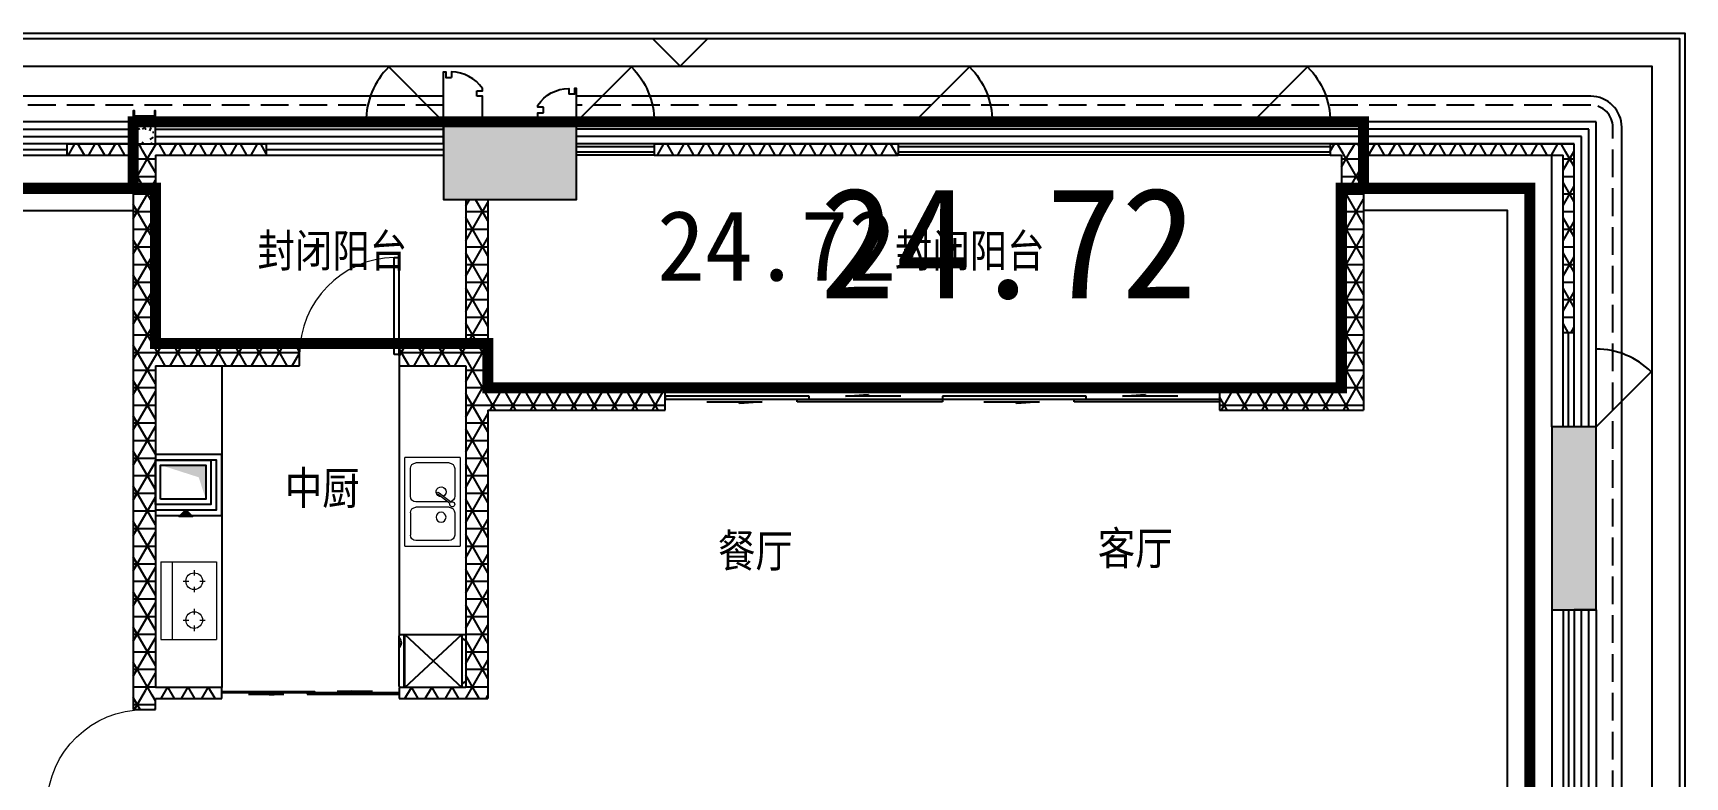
# Model space of a CAD drawing. Extents: x 512858 to 514372, y -232486 to -231710.
# Drawn here: x 513802.74 to 513817.65, y -232128.08 to -232121.37 of the extents above; entities that cross this region are included whole.
import ezdxf

# ---------------------------------------------------------------- set-up
doc = ezdxf.new("R2010")
doc.units = 0
doc.header["$LTSCALE"] = 1000
for name, pattern in [('3、6#-腰线-标准层$0$DASH', [0.35, 0.25, -0.1]), ('A2户型$1$CACHE2', [0.1875, 0.125, -0.0625]), ('A2户型$1$DASH', [0.35, 0.25, -0.1]), ('DASH', [0.35, 0.25, -0.1])]:
    doc.linetypes.add(name, pattern=pattern)
doc.layers.get('0').update_dxf_attribs({"color": 252})
for name, color, linetype in [('$面积结果', 7, 'Continuous'), ('3、6#-腰线-标准层$0$板边线', 252, 'Continuous'), ('6#-造型-1F（实施版）金属型材-METAL-S', 253, 'Continuous'), ('6#-造型-深灰色铝合金百叶', 252, 'Continuous'), ('A-ANNO-100-DIM-E', 253, 'Continuous'), ('A-ANNO-100-TXT', 252, 'Continuous'), ('A-METAL-E', 253, 'Continuous'), ('A2户型$1$$0$AA-排烟道', 252, 'Continuous'), ('A2户型$1$A-DOOR', 252, 'Continuous'), ('A2户型$1$A-HOLE-E', 252, 'Continuous'), ('A2户型$1$A-METAL-E', 252, 'Continuous'), ('A2户型$1$A-PART-S', 252, 'Continuous'), ('A2户型$1$A-PATT-COLU', 252, 'Continuous'), ('A2户型$1$A-STR-CONC-C', 252, 'Continuous'), ('A2户型$1$A-STR-CONC-E', 252, 'Continuous'), ('A2户型$1$A-STR-CONC-H', 252, 'A2户型$1$CACHE2'), ('A2户型$1$A-WALL-E', 252, 'Continuous'), ('A2户型$1$A-WALL-S', 252, 'Continuous'), ('A2户型$1$A-WINDOW', 252, 'Continuous'), ('A2户型$1$AE-EQPM-KICH', 252, 'Continuous'), ('A2户型$1$FURN', 252, 'Continuous'), ('A2户型$1$ICDA方案_活动家具', 252, 'Continuous'), ('A2户型$1$WALL', 252, 'Continuous'), ('PUB_HATCH', 252, 'Continuous'), ('看线', 253, 'Continuous')]:
    doc.layers.add(name, color=color, linetype=linetype)
for name, color, linetype, lineweight in [('A2户型$1$AE-FURN-MOVE', 252, 'Continuous', 20), ('面积-计容-住宅-0.5', 1, 'Continuous', 0), ('面积-计容-住宅-1', 1, 'Continuous', 0)]:
    doc.layers.add(name, color=color, linetype=linetype, lineweight=lineweight)
doc.styles.add('dw', font='simhei.ttf')
doc.styles.add('TYDG_02', font='TSSDENG.shx', dxfattribs={"width": 0.8, "bigfont": 'hztxt.shx'})
pattern_1 = [(0, (0, 0), (0, 158.75), []), (60, (0, 0), (-137.4815328507796, 79.37500000000001), []), (120, (0, 0), (-137.4815328507796, -79.37499999999996), [])]
pattern_2 = [(0, (177, -183), (300, 600), [0, -600]), (0, (-174, -264), (300, 600), [0, -600]), (0, (21, -270), (300, 600), [0, -600]), (0, (234, -93), (300, 600), [0, -600]), (0, (-15, -300), (300, 600), [0, -600]), (0, (294, 285), (300, 600), [0, -600]), (0, (111, 237), (300, 600), [0, -600]), (0, (207, 162), (300, 600), [0, -600]), (0, (-282, 150), (300, 600), [0, -600]), (0, (12, 123), (300, 600), [0, -600]), (0, (-102, -30), (300, 600), [0, -600]), (0, (-96, -255), (300, 600), [0, -600]), (0, (129, -279), (300, 600), [0, -600]), (0, (294, -15), (300, 600), [0, -600]), (0, (-267, -108), (300, 600), [0, -600]), (0, (-216, -6), (300, 600), [0, -600]), (0, (18, -48), (300, 600), [0, -600]), (0, (-66, -135), (300, 600), [0, -600]), (0, (-114, 63), (300, 600), [0, -600]), (0, (-39, 288), (300, 600), [0, -600]), (0, (-243, -234), (300, 600), [0, -600]), (0, (87, 165), (300, 600), [0, -600]), (0, (-192, 174), (300, 600), [0, -600]), (0, (-240, 252), (300, 600), [0, -600]), (130.601294, (257.142858, 97.142856), (-1499.999983430985, 1800.000007869767), [26.341554, -11037.111]), (18.4349488, (214.285716, 108.571428), (1499.99999446807, 599.9999955732223), [27.10524, -3767.6279]), (90, (214.285716, 82.857144), (300.0000000000001, 600), [25.714284, -1174.28565]), (161.565051, (240, 74.285712), (-1500.000007552608, 599.9999552724113), [27.10524, -3767.6279]), (53.1301023, (240, 74.285712), (300.0000005671201, 599.9999997164399), [28.57143, -2971.4285]), (135, (262.857144, -231.42852), (-300.0000362661431, 599.9999593952012), [24.24366, -1672.8126]), (45, (228.571428, -231.42852), (299.999998082377, 599.9999975789675), [24.24366, -1672.8126]), (135, (245.714286, -248.57142), (-300.0000362661431, 599.9999593952012), [24.24366, -1672.8126]), (45, (245.714286, -248.57142), (299.999998082377, 599.9999975789675), [24.24366, -1672.8126]), (116.565051, (-25.71426, 171.428574), (-5.21929867325e-05, 1199.999967353521), [31.943826, -638.8765000000001]), (180, (-39.99995999999999, 199.999998), (-299.9999999999999, 600), [34.285716, -565.71425]), (63.43494880000001, (-88.57139999999998, 171.428574), (2.7161453531e-06, 1199.999994186336), [31.943826, -638.8765000000001]), (116.565051, (-74.2857, 142.857144), (-5.21929867325e-05, 1199.999967353521), [31.943826, -638.8765000000001]), (0, (-74.2857, 142.857144), (300, 600), [34.285716, -565.71425]), (63.43494880000001, (-39.99995999999999, 142.857144), (2.7161453531e-06, 1199.999994186336), [31.943826, -638.8765000000001]), (107.102728, (199.999998, -31.42854000000001), (-899.9999655924546, 3000.000004840143), [38.861346, -16282.9025]), (143.972626, (188.571426, 5.714286), (-5699.99992773809, 4199.999995246334), [38.861346, -8122.02]), (180, (157.142856, 28.57143), (-299.9999999999999, 600), [37.142856, -562.8571]), (36.02737329999999, (88.57142999999999, 5.714286), (5699.999957876589, 4199.999954722195), [38.861346, -8122.02]), (71.56505109999999, (77.142858, -28.5714), (900.0000046203285, 2999.99999483479), [36.140316, -3758.5928]), (107.102728, (88.57142999999999, -65.71428), (-899.9999655924546, 3000.000004840143), [38.861346, -16282.9025]), (143.972626, (120, -88.57139999999998), (-5699.99992773809, 4199.999995246334), [38.861346, -8122.02]), (0, (120, -88.57139999999998), (300, 600), [37.142856, -562.8571]), (36.02737329999999, (157.142856, -88.57139999999998), (5699.999957876589, 4199.999954722195), [38.861346, -8122.02]), (71.56505109999999, (188.571426, -65.71428), (900.0000046203285, 2999.99999483479), [36.140316, -3758.5928]), (150.255118, (205.714284, 248.571426), (-900.0000021301363, 599.9999925650195), [23.03502, -4814.319600000001]), (90, (185.714286, 237.14286), (300.0000000000001, 600), [22.857144, -1177.14275]), (29.7448813, (185.714286, 237.14286), (900.0000005300184, 599.9999971978212), [23.03502, -4814.319600000001]), (116.565051, (65.714286, -177.14286), (-5.21929867325e-05, 1199.999967353521), [31.943826, -638.8765000000001]), (168.690067, (51.428574, -148.5714), (-2700.000002003099, 599.9999849441089), [29.137254, -6089.685500000001]), (41.18592510000001, (0, -162.8571), (7499.999954558658, 6599.999942288418), [30.371844, -12725.802]), (90, (0, -191.42856), (300.0000000000001, 600), [28.57143, -1171.4285]), (138.814074, (22.857144, -211.42854), (-7499.999866690215, 6600.000042036299), [30.371844, -12725.802]), (16.6992442, (22.857144, -211.42854), (9899.99992551639, 2999.999968578065), [29.82945, -12498.5375]), (60.94539590000002, (51.428574, -202.85712), (299.9999992038756, 599.9999946927048), [29.416086, -12325.3395]), (109.983106, (-185.71428, 74.285712), (-1500.00000564993, 4199.999988885022), [33.44200199999999, -14012.1975]), (155.556045, (-197.14284, 105.714288), (-3900.000014866057, 1799.999962602966), [34.522986, -14465.1315]), (24.4439547, (-259.99998, 105.714288), (3900.000001945477, 1799.999991342401), [34.522986, -14465.1315]), (70.0168934, (-271.42854, 74.285712), (1500.000004522143, 4199.999989580724), [33.442002, -14012.1975]), (109.983106, (-259.99998, 42.857142), (-1500.00000564993, 4199.999988885022), [33.44200199999999, -14012.1975]), (160.016893, (-228.57138, 31.42857), (-1500.00000088163, 599.9999726666744), [33.442002, -6989.377500000001]), (19.9831065, (-228.57138, 31.42857), (1499.999991764409, 599.9999990480279), [33.442002, -6989.377500000001]), (70.0168934, (-197.14284, 42.857142), (1500.000004522143, 4199.999989580724), [33.442002, -14012.1975]), (122.005383, (37.142856, 19.999998), (-300.00004026147, 599.9999693707862), [26.954232, -5633.434]), (18.4349488, (-2.85714, 34.285716), (1499.99999446807, 599.9999955732223), [27.10524, -3767.6279]), (90, (-2.85714, 8.571426), (300.0000000000001, 600), [25.714284, -1174.28565]), (161.565051, (22.857144, 0), (-1500.000007552608, 599.9999552724113), [27.10524, -3767.6279]), (54.46232220000002, (22.857144, 0), (2099.999996957259, 2999.999995506066), [24.57807, -10298.2115]), (116.565051, (-137.14284, -125.71428), (-5.21929867325e-05, 1199.999967353521), [31.943826, -638.8765000000001]), (180, (-151.42854, -97.14282), (-299.9999999999999, 600), [31.42857, -568.5714]), (59.03624339999999, (-199.99998, -125.71428), (300.0000009765315, 599.9999970877775), [33.31972799999999, -6963.821999999998]), (120.963756, (-182.85714, -154.28568), (-300.0000409979644, 599.9999724465997), [33.319728, -6963.821999999999]), (0, (-182.85714, -154.28568), (300, 600), [31.42857, -568.5714]), (63.43494880000001, (-151.42854, -154.28568), (2.7161453531e-06, 1199.999994186336), [31.943826, -638.8765000000001])]

# ---------------------------------------------------------------- blocks, each defined once
blk = doc.blocks.new('2新145A2户型$0$6986586658665A-Kitchen-1')
at = {"layer": 'A2户型$1$AE-FURN-MOVE'}
for p, q in [((-350, 0), (350, 0)), ((-350, -500), (-350, 0)), ((350, -500), (350, 0)), ((-175, -150), (-175, -100)), ((175, -150), (175, -100)), ((-275, -200), (-225, -200)), ((-175, -300), (-175, -250)), ((-125, -200), (-75, -200)), ((75, -200), (125, -200)), ((175, -300), (175, -250)), ((225, -200), (275, -200)), ((-350, -400), (350, -400)), ((-350, -500), (350, -500))]:
    blk.add_line(p, q, dxfattribs=at)
for centre in [(-175, -200), (175, -200)]:
    blk.add_circle(centre, 75, dxfattribs=at)
blk = doc.blocks.new('2新149A2户型$0$A$C5B76471C')
at = {"layer": 'A2户型$1$ICDA方案_活动家具'}
for p, q in [((507.3684949540766, 564.8297509780386), (527.6740555664364, 600.0000137668103)), ((527.6740555664364, 600.0000137668103), (897.3255502234679, 600.0000137668103)), ((897.3255502234679, 600.0000137668103), (917.6311109433809, 564.8297509780386)), ((474.9998029487979, 48.73338244204206), (474.9998029487906, 564.8297509780386)), ((474.9998029487906, 564.8297509780386), (949.9998029487979, 564.8297509780386)), ((474.9998029487979, 48.73338244204206), (949.9998029487979, 564.8297509780386)), ((949.9998029487906, 48.73338244202751), (474.9998029487906, 564.8297509780386)), ((474.9998029487906, 40.6111602195233), (474.9998029487906, 564.8297509780386)), ((949.9998029487979, 564.8297509780386), (949.9998029487906, 48.73338244202751)), ((949.9998029487906, 48.73338244202751), (474.9998029487979, 48.73338244204206)), ((474.9998029487906, 12.18334710039198), (474.9998029487906, 40.61116021953057)), ((474.9998029487906, 40.61116021953057), (949.9998029487979, 40.6111602195233)), ((474.9998029487906, 12.18334710039198), (474.9998029487906, 40.61116021953057)), ((937.8164696152016, 1.3766810298e-05), (487.1831362823723, 1.3766810298e-05)), ((949.9998029487979, 40.6111602195233), (949.9998029487906, 12.18334710039198))]:
    blk.add_line(p, q, dxfattribs=at)
at = {"layer": 'A2户型$1$ICDA方案_活动家具', "extrusion": (-3.6556563775143e-26, 1.14794370197489e-41, -1)}
blk.add_ellipse((487.1831362823723, 12.18334710039198), major_axis=(8.614917617640454, 8.614917617640454), ratio=0.9999999999979707, start_param=2.35619449019133, end_param=3.926990816988256, dxfattribs=at)
at = {"layer": 'A2户型$1$ICDA方案_活动家具', "extrusion": (-3.655656377514301e-26, -2.869859254937225e-42, -1)}
blk.add_ellipse((547.443512304686, -55.24282304267399), major_axis=(-50.18457288975691, 50.18457288975691), ratio=0.9999999999989464, start_param=0.1066804301869831, end_param=1.46411589660686, dxfattribs=at)
at = {"layer": 'A2户型$1$ICDA方案_活动家具', "extrusion": (-3.6556563775143e-26, -5.739718509874451e-42, -1)}
blk.add_ellipse((937.8164696152016, 12.18334710039198), major_axis=(-8.614917617640458, 8.614917617640456), ratio=0.9999999999979707, start_param=2.35619449019133, end_param=3.926990816988256, dxfattribs=at)
blk = doc.blocks.new('2新136A2户型$0$$0$SFEFFSEFSEFESFS')
at = {"layer": 'A2户型$1$$0$AA-排烟道'}
blk.add_hatch(color=254, dxfattribs=at).paths.add_polyline_path([(220387.3591891691, 75509.15239804509), (220326.593657963, 75569.92856293294), (220326.5830299003, 75448.45109109784)])
at = {"layer": 'A2户型$1$$0$AA-排烟道', "color": 254}
for points in [[(220437.3913376973, 75234.6281067539), (220837.3913376973, 75234.62810675325), (220837.3913376973, 75734.62810675314), (220437.3913376974, 75734.62810675384)], [(220482.9453898096, 75280.18215886582), (220791.837285585, 75280.18215886547), (220791.8372855843, 75689.07405464098), (220482.9453898096, 75689.07405464162)]]:
    blk.add_lwpolyline(points, close=True, dxfattribs=at)
blk.add_lwpolyline([(220387.3270798488, 75509.1845129843), (220326.593657963, 75569.92856293259), (220326.5830299003, 75448.45109109819), (220387.3913376973, 75509.18450697916)], dxfattribs=at)
blk.add_solid([(220482.9453898096, 75689.07405464162), (220681.6026065135, 75624.72769259641), (220791.8372855843, 75689.07405464098), (220791.837285585, 75280.18215886547)], dxfattribs=at)
at = {"layer": 'A2户型$1$A-HOLE-E', "ltscale": 0.5}
blk.add_lwpolyline([(220837.3913376973, 75784.18450697878), (220837.3913376973, 75234.18450697896), (220387.3913376973, 75234.18450697925), (220387.3913376973, 75784.18450697907)], close=True, dxfattribs=at)
blk = doc.blocks.new('2新139A2户型$0$$DorLib2D$00000114')
at = {"color": 0}
blk.add_line((0.4999999999999964, 3.6e-15), (-0.2071067811864751, 0.7071067811864857), dxfattribs=at)
blk.add_arc((0.5000000000013856, -1.1546e-12), 1.000000000001696, 135, 180, dxfattribs=at)
blk = doc.blocks.new('2新146A2户型$0$6986586658665A-Kitchen-4')
at = {"layer": 'A2户型$1$AE-FURN-MOVE'}
for p, q in [((-400, -500.0000000101863), (-400, 0)), ((400, 0), (-400, 0)), ((400, 0), (400, -500.0000000101863)), ((-350.0000000079744, -100.0000000020373), (-350.0000000079744, -400.0000000081491)), ((-100.0000000480213, -50.00000000101863), (-300.0000000160071, -50.00000000101863)), ((-50.00000005605398, -100.0000000020373), (-50.00000005605398, -400.0000000081491)), ((-16.16021936241305, -94.22062498438754), (66.51344842725666, -200.6875746872684)), ((-3.522882069286425, -84.40748552270816), (79.15078572038328, -190.8744352256472)), ((6.4028427e-08, -115.0317165308807), (6.4028427e-08, -400.0000000081491)), ((300.0000000160071, -50.00000000101863), (50.00000005605398, -50.00000000101863)), ((350.0000000079744, -100.0000000020373), (350.0000000079744, -400.0000000081491)), ((-400, -500.0000000101863), (400, -500.0000000101863)), ((-100.0000000480213, -450.0000000091677), (-300.0000000160071, -450.0000000091677)), ((50.00000005605398, -450.0000000091677), (300.0000000160071, -450.0000000091677))]:
    blk.add_line(p, q, dxfattribs=at)
for centre, major_axis, ratio, start_param, end_param in [((-300.0000000160071, -100.0000000020373), (0.02955599896462388, 49.99999126544713), 0.999999999819556, 0.0005911200138122, 1.571387446808496), ((-139.5330069417832, -173.1024009836547), (-0.04486048633698627, 44.99997764020861), 0.9999999998196368, 4.711392080523391, 10.99457738770298), ((-100.0000000480213, -100.0000000020373), (-0.02954523080686075, 49.99999127181126), 0.999999999819556, 4.711798075734284, 6.282594402528967), ((-22.7395369480364, -72.7040597354353), (-0.209155581188218, 22.49902784483598), 0.9999999998182078, 4.156063830105698, 9.712232344458295), ((50.00000005605398, -100.0000000020373), (-0.01012075331876705, 49.99999897672213), 0.9999999998196057, -0.00020241506779, 1.373205801630371), ((89.5330069498159, -173.1024009836547), (0.07763145668451343, 44.99993303820141), 0.9999999998188192, 1.556656519766882, 7.38352212834241), ((300.0000000160071, -100.0000000020373), (-0.02954523080686075, 49.99999127181126), 0.999999999819556, 4.711798075734284, 6.282594402528967), ((76.51903084368678, -200.5290036044607), (0.02085076885390745, 10.00681715436655), 0.9999999998187115, 1.588726914668297, 6.019143134513568), ((-300.0000000160071, -400.0000000081491), (-0.02954523080686075, 49.99999127181126), 0.999999999819556, 1.570205422144491, 3.141001748939174), ((-100.0000000480213, -400.0000000081491), (0.02955599896462388, 49.99999126544713), 0.999999999819556, 3.142183773603605, 4.712980100398289), ((50.00000005605398, -400.0000000081491), (-0.02954523080686075, 49.99999127181126), 0.999999999819556, 1.570205422144491, 3.141001748939174), ((300.0000000160071, -400.0000000081491), (0.02955599896462388, 49.99999126544713), 0.999999999819556, 3.142183773603605, 4.712980100398289)]:
    blk.add_ellipse(centre, major_axis=major_axis, ratio=ratio, start_param=start_param, end_param=end_param, dxfattribs=at)
blk = doc.blocks.new('2新137A2户型$0$$DorLib2D$00000001')
for p, q in [((0.45, 0.9750000000000001), (0.5000000000000002, 0.9750000000000001)), ((0.45, 0), (0.45, 0.9750000000000001)), ((0.5, 0), (0.5, 0.9750000000000001)), ((0.5, 0), (0.45, 0))]:
    blk.add_line(p, q)
at = {"lineweight": 13}
blk.add_arc((0.475, 0), 0.975, 91.4692835813538, 180, dxfattribs=at)
blk = doc.blocks.new('2新142A2户型$0$$TCHSYS$WIN2D')
for p, q in [((-0.5, 0.5), (0.5, 0.5)), ((-0.5, 0.5), (-0.4999999999999999, -0.5)), ((0.5, 0.5), (0.4999999999999998, -0.5)), ((0.5, 0.1666666666666666), (-0.5, 0.1666666666666666)), ((0.5, -0.1666666666666667), (-0.5, -0.1666666666666667)), ((-0.4999999999999999, -0.5), (0.5, -0.5))]:
    blk.add_line(p, q)
blk = doc.blocks.new('2新140A2户型$0$$DorLib2D$00000131')
at = {"color": 0, "linetype": 'Continuous'}
for p, q in [((0.1499999999996362, 0.125), (0.231949047280068, 0.1972603196398666)), ((0.231949047280068, 0.1972603196398666), (0.231949047280068, 0.125)), ((-0.5, 0.125), (-0.5, 0)), ((0.0192439877228026, 0.125), (-0.5, 0.125)), ((0.0192439877228026, 0), (0.0192439877228026, 0.125)), ((0.3500000000003638, 0.125), (0.1499999999996362, 0.125)), ((-0.5, 0), (0.0192439877228026, 0)), ((-0.0239902237644856, 0), (0.5, 0)), ((-0.0239902237644856, -0.125), (-0.0239902237644856, 0)), ((0.5, 0), (0.5, -0.125)), ((-0.3500000000003638, -0.125), (-0.1499999999996362, -0.125)), ((-0.231949047280068, -0.1972603196398666), (-0.231949047280068, -0.125)), ((-0.1499999999996362, -0.125), (-0.231949047280068, -0.1972603196398666)), ((0.5, -0.125), (-0.0239902237644856, -0.125))]:
    blk.add_line(p, q, dxfattribs=at)
blk = doc.blocks.new('2新154_FZH')
blk.add_lwpolyline([(-0.5, -0.5), (0.5, -0.5), (0.5, 0.5), (-0.5, 0.5)], close=True)
at = {"layer": 'PUB_HATCH'}
blk.add_solid([(-0.5, -0.5), (0.5, -0.5), (-0.5, 0.5), (0.5, 0.5)], dxfattribs=at)
blk = doc.blocks.new('2新135A2户型')
at = {"layer": 'A2户型$1$A-PATT-COLU'}
h = blk.add_hatch(dxfattribs=at)
h.set_pattern_fill('加气混凝土', color=256, scale=50, style=0)
h.set_pattern_definition(pattern_2)
h.paths.add_polyline_path([(-56762.02437161742, 178802.2341420536), (-56862.02434097528, 178802.2341420539), (-56862.02434097528, 178602.2341420533), (-56762.02437161742, 178602.2341420536)])
h = blk.add_hatch(dxfattribs=at)
h.set_pattern_fill('加气混凝土', color=256, scale=50, style=0)
h.set_pattern_definition(pattern_2)
h.paths.add_polyline_path([(-56762.02437161742, 178602.2341420536), (-56662.02187278986, 178602.234142054), (-56662.02187278986, 178802.2341420536), (-56762.02437161742, 178802.2341420536)])
h = blk.add_hatch(dxfattribs=at)
h.set_pattern_fill('NET3', color=256, scale=50, style=0)
h.set_pattern_definition(pattern_1)
h.paths.add_polyline_path([(-57462.0273573857, 178502.2341420436), (-56862.02436801263, 178502.2341420452), (-56762.02436891292, 178552.2341420466), (-56862.02436981301, 178602.2341420445), (-57462.0273573857, 178602.2341420436)])
h = blk.add_hatch(dxfattribs=at)
h.set_pattern_fill('NET3', color=256, scale=50, style=0)
h.set_pattern_definition(pattern_1)
h.paths.add_polyline_path([(-56662.02436981349, 178602.2341420533), (-56862.02436981301, 178602.2341420533), (-56762.02436891293, 178552.2341420444)])
h = blk.add_hatch(dxfattribs=at)
h.set_pattern_fill('NET3', color=256, scale=50, style=0)
h.set_pattern_definition(pattern_1)
h.paths.add_polyline_path([(-56762.02436891293, 178552.2341420487), (-56662.02436801257, 178502.234142043), (-55662.02187280099, 178502.2341420536), (-55662.0218728019, 178602.2341420536), (-56662.02436981349, 178602.2341420449)])
h = blk.add_hatch(dxfattribs=at)
h.set_pattern_fill('NET3', color=256, scale=50, style=0)
h.set_pattern_definition(pattern_1)
h.paths.add_polyline_path([(-52162.02434097676, 178502.234225265), (-49962.02434097676, 178502.2341420537), (-49962.02433719442, 178602.2341420537), (-52162.02433719442, 178602.234225265)])
h = blk.add_hatch(dxfattribs=at)
h.set_pattern_fill('NET3', color=256, scale=50, style=0)
h.set_pattern_definition(pattern_1)
h.paths.add_polyline_path([(-46062.02434097705, 178502.234225265), (-45962.02412102169, 178502.2342214838), (-45862.02411976098, 178535.567551034), (-45862.02411723931, 178602.2342177004), (-46062.02433719472, 178602.234225265)])
h = blk.add_hatch(dxfattribs=at)
h.set_pattern_fill('NET3', color=256, scale=50, style=0)
h.set_pattern_definition(pattern_1)
h.paths.add_polyline_path([(-45862.02411976098, 178535.567551034), (-45762.02412102193, 178502.2342139179), (-43962.02434097672, 178502.2341458359), (-43862.02434097675, 178602.234142054), (-45862.02411723931, 178602.2342177004)])
h = blk.add_hatch(dxfattribs=at)
h.set_pattern_fill('NET3', color=256, scale=50, style=0)
h.set_pattern_definition(pattern_1)
h.paths.add_polyline_path([(-43862.02434097618, 176902.2341458361), (-43862.02434097675, 178602.234142054), (-43962.02434097672, 178502.2341458359), (-43962.02434097618, 176902.234145836)])
h = blk.add_hatch(dxfattribs=at)
h.set_pattern_fill('NET3', color=256, scale=50, style=0)
h.set_pattern_definition(pattern_1)
h.paths.add_polyline_path([(-56762.02436891293, 178552.2341420467), (-56862.02436801263, 178502.2341420452), (-56862.02433556963, 176702.2341402512), (-56728.69100247381, 176702.2341416902), (-56662.02433737196, 176802.2341420534), (-56662.02436801257, 178502.234142043)])
h = blk.add_hatch(dxfattribs=at)
h.set_pattern_fill('NET3', color=256, scale=50, style=0)
h.set_pattern_definition(pattern_1)
h.paths.add_polyline_path([(-45862.02411976098, 178535.567551034), (-45962.02412102169, 178502.2342214838), (-45962.02422659922, 176402.2340058829), (-45762.02423665447, 176202.2339983183), (-45762.02412102193, 178502.2342139179)])
h = blk.add_hatch(dxfattribs=at)
h.set_pattern_fill('NET3', color=256, scale=50, style=0)
h.set_pattern_definition(pattern_1)
h.paths.add_polyline_path([(-53662.02434279853, 178102.234142053), (-53862.02434279846, 178102.234142053), (-53862.02433828823, 176802.2341420528), (-53795.35767127364, 176702.2341421686), (-53662.02433794139, 176702.2341424)])
h = blk.add_hatch(dxfattribs=at)
h.set_pattern_fill('NET3', color=256, scale=50, style=0)
h.set_pattern_definition(pattern_1)
h.paths.add_polyline_path([(-56662.02433447984, 176602.2341420535), (-55362.02433759254, 176602.2341420529), (-55362.02433759252, 176802.2341420534), (-56662.02433737196, 176802.2341420534), (-56728.69100247381, 176702.2341414527)])
h = blk.add_hatch(dxfattribs=at)
h.set_pattern_fill('NET3', color=256, scale=50, style=0)
h.set_pattern_definition(pattern_1)
h.paths.add_polyline_path([(-53862.02433828823, 176802.2341420528), (-54462.02433759252, 176802.2341420532), (-54462.02433759255, 176602.2341420527), (-53862.02433759131, 176602.2341420529), (-53795.35767127364, 176702.2341421686)])
h = blk.add_hatch(dxfattribs=at)
h.set_pattern_fill('NET3', color=256, scale=50, style=0)
h.set_pattern_definition(pattern_1)
h.paths.add_polyline_path([(-56728.69100247381, 176702.2341414527), (-56862.02433556963, 176702.2341409638), (-56862.02430287526, 173702.2261490792), (-56728.69096917836, 173668.8928114603), (-56662.02430287528, 173702.226142651), (-56662.02433447984, 176602.2341420535)])
h = blk.add_hatch(dxfattribs=at)
h.set_pattern_fill('NET3', color=256, scale=50, style=0)
h.set_pattern_definition(pattern_1)
h.paths.add_polyline_path([(-53795.35767127364, 176702.2341421686), (-53862.02433759131, 176602.2341420529), (-53862.02433655362, 176302.234300558), (-53728.69100321974, 176302.2342982678), (-53662.02433689826, 176402.2342971226), (-53662.02433794139, 176702.2341424)])
h = blk.add_hatch(dxfattribs=at)
h.set_pattern_fill('NET3', color=256, scale=50, style=0)
h.set_pattern_definition(pattern_1)
h.paths.add_polyline_path([(-53662.02433620734, 176202.2342971227), (-52062.0243485411, 176202.2342366054), (-52062.02434097643, 176402.2342366052), (-53662.02433689826, 176402.2342971226), (-53728.69100321974, 176302.2342982678)])
h = blk.add_hatch(dxfattribs=at)
h.set_pattern_fill('NET3', color=256, scale=50, style=0)
h.set_pattern_definition(pattern_1)
h.paths.add_polyline_path([(-45962.02422659922, 176402.2340058829), (-47062.02434097524, 176402.2340474885), (-47062.0243485399, 176202.2340474887), (-45762.02423665447, 176202.2339983183)])
h = blk.add_hatch(dxfattribs=at)
h.set_pattern_fill('NET3', color=256, scale=50, style=0)
h.set_pattern_definition(pattern_1)
h.paths.add_polyline_path([(-53728.69100321974, 176302.2342982678), (-53862.02433655362, 176302.234300558), (-53862.02432753342, 173702.2259320985), (-53662.02432718684, 173602.2259170588), (-53662.02433620734, 176202.2342971227)])
h = blk.add_hatch(dxfattribs=at)
h.set_pattern_fill('加气混凝土', color=256, scale=50, style=0)
h.set_pattern_definition(pattern_2)
h.paths.add_polyline_path([(-43662.02434097691, 174402.2341420548), (-43862.02434097699, 174402.2341420548), (-43862.02434097699, 174402.174985112), (-43662.02434097691, 174402.174985112)])
h = blk.add_hatch(dxfattribs=at)
h.set_pattern_fill('NET3', color=256, scale=50, style=0)
h.set_pattern_definition(pattern_1)
h.paths.add_polyline_path([(-56862.02430287526, 173702.2261490792), (-56862.02430069745, 173502.2633520808), (-56662.02430069494, 173502.2633542604), (-56662.02430178452, 173602.2261426508), (-56728.69096917836, 173668.8928114603)])
h = blk.add_hatch(dxfattribs=at)
h.set_pattern_fill('NET3', color=256, scale=50, style=0)
h.set_pattern_definition(pattern_1)
h.paths.add_polyline_path([(-56662.02430178452, 173602.2261426508), (-56062.17738944139, 173602.2260975438), (-56062.17738192165, 173702.226097544), (-56662.02430287528, 173702.226142651), (-56728.69096917836, 173668.8928114603)])
h = blk.add_hatch(dxfattribs=at)
h.set_pattern_fill('NET3', color=256, scale=50, style=0)
h.set_pattern_definition(pattern_1)
h.paths.add_polyline_path([(-53862.02432753342, 173702.2259320985), (-54462.17738192167, 173702.2259772283), (-54462.1773894414, 173602.2259772281), (-53662.02432718684, 173602.2259170588)])
at = {"layer": 'A2户型$1$A-METAL-E'}
for points in [[(-52162.02434097686, 178577.2341420537), (-52862.02434097716, 178577.2341420537)], [(-46062.02434097705, 178577.2341420537), (-49962.02434097676, 178577.2341420537)], [(-59662.02434097571, 178552.2341420533), (-57462.02434097517, 178552.2341420536)], [(-59662.02434097571, 178502.2341420533), (-57462.02434097516, 178502.2341420536)], [(-55662.02187280101, 178552.2341420536), (-54062.02434097682, 178552.2341420542)], [(-55662.02187280099, 178502.2341420536), (-54062.02434097682, 178502.2341420542)], [(-52162.02434097686, 178527.2341420537), (-52862.02434097716, 178527.2341420537)], [(-46062.02434097705, 178527.2341420537), (-49962.02434097676, 178527.2341420537)], [(-43962.02436861959, 176052.2341420537), (-43962.02434214324, 176902.2341458361)], [(-43912.02436861959, 176052.2341420537), (-43912.02434214324, 176902.2341458361)], [(-43962.02434097696, 174402.2341420548), (-43962.02434097696, 172002.1749851122)], [(-43912.02434097696, 174402.2341420548), (-43912.02434097696, 172002.1749851122)]]:
    blk.add_lwpolyline(points, dxfattribs=at)
at = {"layer": 'A2户型$1$A-PART-S'}
for p, q in [((-56762.02437161742, 178802.2341420536), (-56862.02434097528, 178802.2341420539)), ((-56862.02434097528, 178802.2341420539), (-56862.02434097528, 178602.2341420533)), ((-56662.02187278986, 178802.2341420536), (-56762.02437161742, 178802.2341420536)), ((-56662.02187278986, 178602.234142054), (-56662.02187278986, 178802.2341420536)), ((-56862.02434097528, 178602.2341420533), (-56762.02437161742, 178602.2341420536)), ((-56762.02437161742, 178602.2341420536), (-56662.02187278986, 178602.234142054)), ((-43862.0243409762, 174402.2341420552), (-43862.02434097699, 174402.174985112)), ((-43862.02434097699, 174402.174985112), (-43662.02434097691, 174402.174985112)), ((-43662.02434097691, 174402.174985112), (-43662.0243409767, 174402.2341420552))]:
    blk.add_line(p, q, dxfattribs=at)
at = {"layer": 'A2户型$1$A-STR-CONC-E'}
for points in [[(-59662.02433737094, 178002.2341420518), (-56862.02435900069, 178002.2341907156)], [(-44462.02434097691, 172002.1749851119), (-44462.02434097705, 178002.2341420537), (-45762.0241788382, 178002.2341420537)]]:
    blk.add_lwpolyline(points, dxfattribs=at)
at = {"layer": 'A2户型$1$A-STR-CONC-H', "linetype": 'A2户型$1$DASH'}
for points in [[(-59662.02434097571, 178202.2341420518), (-56862.02436260547, 178202.2341907156)], [(-45762.0241788382, 178202.2341420537), (-44262.02434097707, 178202.2341420537), (-44262.02434097691, 172002.1749851119)]]:
    blk.add_lwpolyline(points, dxfattribs=at)
at = {"layer": 'A2户型$1$A-WALL-E'}
for points in [[(-52162.02434097686, 178502.2341420537), (-52862.02434097716, 178502.2341420537)], [(-46062.02434097705, 178502.2341420537), (-49962.02434097676, 178502.2341420537)], [(-44062.02548546057, 176052.2341420537), (-44062.02539279341, 178502.2341496184)], [(-44062.22488837728, 174402.1750381575), (-44062.22488837728, 172002.1749851122)]]:
    blk.add_lwpolyline(points, dxfattribs=at)
at = {"layer": 'A2户型$1$A-WALL-S'}
for p, q in [((-57462.0273573857, 178602.2341420436), (-56862.02436981301, 178602.2341420445)), ((-57462.0273573857, 178602.2341420436), (-57462.0273573857, 178502.2341420436)), ((-56862.02436981301, 178602.2341420533), (-56862.02436981301, 178602.2341420533)), ((-56662.02436981349, 178602.2341420533), (-56662.02436981349, 178602.2341420533)), ((-56662.02436981349, 178602.2341420449), (-55662.0218728019, 178602.2341420536)), ((-55662.0218728019, 178602.2341420536), (-55662.02187280099, 178502.2341420536)), ((-52162.02433719442, 178602.234225265), (-49962.02433719442, 178602.2341420537)), ((-52162.02433719442, 178602.234225265), (-52162.02434097676, 178502.234225265)), ((-49962.02433719442, 178602.2341420537), (-49962.02434097676, 178502.2341420537)), ((-46062.02433719472, 178602.234225265), (-45862.02411723931, 178602.2342177004)), ((-46062.02433719472, 178602.234225265), (-46062.02434097705, 178502.234225265)), ((-45862.02411723931, 178602.2342177004), (-43862.02434097675, 178602.234142054)), ((-43862.02434097618, 176902.2341458361), (-43862.02434097675, 178602.234142054)), ((-57462.0273573857, 178502.2341420436), (-56862.02436801263, 178502.2341420452)), ((-56862.02436801263, 178502.2341420452), (-56862.02433556963, 176702.2341402512)), ((-56662.02436801257, 178502.234142043), (-56662.02433737196, 176802.2341420534)), ((-56662.02436801257, 178502.234142043), (-55662.02187280099, 178502.2341420536)), ((-52162.02434097676, 178502.234225265), (-49962.02434097676, 178502.2341420537)), ((-46062.02434097705, 178502.234225265), (-45962.02412102169, 178502.2342214838)), ((-45962.02412102169, 178502.2342214838), (-45962.02422659922, 176402.2340058829)), ((-45762.02412102193, 178502.2342139179), (-45762.02423665447, 176202.2339983183)), ((-45762.02412102193, 178502.2342139179), (-43962.02434097672, 178502.2341458359)), ((-43962.02434097618, 176902.234145836), (-43962.02434097672, 178502.2341458359)), ((-53862.02434279922, 178102.2341420527), (-53862.02433828823, 176802.2341420528)), ((-53662.02434279813, 178102.2341420526), (-53662.02433794139, 176702.2341424)), ((-55362.02433759252, 176802.2341420534), (-56662.02433737196, 176802.2341420534)), ((-55362.02433759254, 176602.2341420529), (-55362.02433759252, 176802.2341420534)), ((-53862.02433828823, 176802.2341420528), (-54462.02433759252, 176802.2341420532)), ((-54462.02433759252, 176802.2341420532), (-54462.02433759255, 176602.2341420527)), ((-43962.02434097618, 176902.234145836), (-43862.02434097618, 176902.2341458361)), ((-56862.02433556963, 176702.2341409638), (-56862.02430287526, 173702.2261490792)), ((-53662.02433794139, 176702.2341424), (-53662.02433689826, 176402.2342971226)), ((-56662.02433447984, 176602.2341420535), (-55362.02433759254, 176602.2341420529)), ((-56662.02433447984, 176602.2341420535), (-56662.02430287528, 173702.226142651)), ((-54462.02433759255, 176602.2341420527), (-53862.02433759131, 176602.2341420529)), ((-53862.02433759131, 176602.2341420529), (-53862.02433655362, 176302.234300558)), ((-52062.02434097643, 176402.2342366052), (-53662.02433689826, 176402.2342971226)), ((-52062.0243485411, 176202.2342366054), (-52062.02434097643, 176402.2342366052)), ((-45962.02422659922, 176402.2340058829), (-47062.02434097524, 176402.2340474885)), ((-47062.02434097524, 176402.2340474885), (-47062.0243485399, 176202.2340474887)), ((-53862.02433655362, 176302.234300558), (-53862.02432753342, 173702.2259320985)), ((-53662.02433620734, 176202.2342971227), (-52062.0243485411, 176202.2342366054)), ((-53662.02433620734, 176202.2342971227), (-53662.02432718684, 173602.2259170588)), ((-47062.0243485399, 176202.2340474887), (-45762.02423665447, 176202.2339983183)), ((-56862.02430287526, 173702.2261490792), (-56862.02430069745, 173502.2633520808)), ((-56062.17738192165, 173702.226097544), (-56662.02430287528, 173702.226142651)), ((-56062.17738944139, 173602.2260975438), (-56062.17738192165, 173702.226097544)), ((-53862.02432753342, 173702.2259320985), (-54462.17738192167, 173702.2259772283)), ((-54462.17738192167, 173702.2259772283), (-54462.1773894414, 173602.2259772281)), ((-56862.02430069745, 173502.2633520808), (-56662.02430069494, 173502.2633542604)), ((-56662.02430178452, 173602.2261426508), (-56062.17738944139, 173602.2260975438)), ((-56662.02430069494, 173502.2633542604), (-56662.02430178452, 173602.2261426508)), ((-54462.1773894414, 173602.2259772281), (-53662.02432718684, 173602.2259170588))]:
    blk.add_line(p, q, dxfattribs=at)
at = {"layer": 'A2户型$1$A-WINDOW'}
for p, q in [((-43662.02434097708, 178802.2341420537), (-52862.02434097695, 178802.2341420536)), ((-43728.69100764366, 178735.567475387), (-52862.02434097695, 178735.567475387)), ((-43728.69100764339, 176052.2341420536), (-43728.69100764366, 178735.567475387)), ((-43662.02434097672, 176052.2341420536), (-43662.02434097708, 178802.2341420537)), ((-43795.35767431026, 178668.9008087203), (-52862.02434097695, 178668.9008087203)), ((-43862.02434097683, 178602.2341420536), (-52862.02434097695, 178602.2341420536)), ((-43862.02434097672, 176052.2341420536), (-43862.02434097683, 178602.2341420536)), ((-43795.35767431005, 176052.2341420536), (-43795.35767431026, 178668.9008087203))]:
    blk.add_line(p, q, dxfattribs=at)
at = {"layer": 'A2户型$1$FURN'}
for points in [[(-56062.26033113978, 176602.2341420534), (-56062.26041277681, 173702.2261200986), (-56661.58078917511, 173702.2261200964)], [(-54462.02433759255, 176602.2341420527), (-54462.02433759255, 174177.2259319765), (-53862.02432918134, 174177.225934058)]]:
    blk.add_lwpolyline(points, dxfattribs=at)
at = {"layer": 'A2户型$1$WALL'}
for points in [[(-56662.02431033571, 175252.234282899), (-56062.2603311399, 175252.2342829012), (-56062.2603311399, 175802.2342829012), (-56662.2603311399, 175802.2342829012)], [(-56112.2603311399, 175302.2342829012), (-56112.2603311399, 175752.2342829012), (-56662.2603311399, 175752.2342829012)]]:
    blk.add_lwpolyline(points, dxfattribs=at)
at = {"xscale": -1, "rotation": 270}
blk.add_blockref('2新136A2户型$0$$0$SFEFFSEFSEFESFS', (-131896.208817315, -45085.15705479833), dxfattribs=at)
at = {"layer": 'A2户型$1$A-DOOR'}
for name, p, xscale, yscale, zscale, rotation in [('2新137A2户型$0$$DorLib2D$00000001', (-54912.02433759197, 176702.2341420533), 900, 900, 200, 359.9999999999883), ('2新140A2户型$0$$DorLib2D$00000131', (-50812.0243447587, 176302.2341893261), 2500, 200, 200, 359.9999978328822), ('2新140A2户型$0$$DorLib2D$00000131', (-48312.02434475751, 176302.2340947677), 2500, 200, 200, 359.9999978328822), ('2新140A2户型$0$$DorLib2D$00000131', (-55262.17738568113, 173652.2260373861), 1600, 100, 100, 179.9999956915097), ('2新137A2户型$0$$DorLib2D$00000001', (-56762.0242957919, 173052.263353172), 900, -900, 200, 270.000000624415)]:
    blk.add_blockref(name, p, dxfattribs=dict(at, xscale=xscale, yscale=yscale, zscale=zscale, rotation=rotation))
at = {"layer": 'A2户型$1$A-STR-CONC-C'}
for p, xscale, yscale, zscale, rotation in [((-53462.024340977, 178452.2341420533), 700.000000000844, 1199.999999999229, 1199.999999999229, 270.000000000019), ((-43862.0249132186, 175227.2341420543), 1649.999999998865, 400.0011444837291, 400.0011444837291, 270.000000000001)]:
    blk.add_blockref('2新154_FZH', p, dxfattribs=dict(at, xscale=xscale, yscale=yscale, zscale=zscale, rotation=rotation))
at = {"layer": 'A2户型$1$A-WINDOW', "linetype": 'A2户型$1$CACHE2', "yscale": 700, "zscale": -700}
for p, xscale in [((-54412.02187278966, 178802.2341420535), 700), ((-52512.02434097708, 178802.2341420537), -700), ((-49462.02434097708, 178802.2341420537), -700), ((-46412.02434097708, 178802.2341420537), -700)]:
    blk.add_blockref('2新139A2户型$0$$DorLib2D$00000114', p, dxfattribs=dict(at, xscale=xscale))
at = {"layer": 'A2户型$1$A-WINDOW', "yscale": -200, "zscale": 200}
for p, xscale in [((-58212.02434097516, 178702.2341420536), -2700), ((-55362.0218727898, 178702.2341420536), -2600)]:
    blk.add_blockref('2新142A2户型$0$$TCHSYS$WIN2D', p, dxfattribs=dict(at, xscale=xscale))
at = {"layer": 'A2户型$1$A-WINDOW', "linetype": 'A2户型$1$CACHE2', "xscale": 700, "yscale": 700, "zscale": -700, "rotation": 270}
blk.add_blockref('2新139A2户型$0$$DorLib2D$00000114', (-43662.02434097574, 176402.2363594743), dxfattribs=at)
at = {"layer": 'A2户型$1$A-WINDOW', "xscale": -2400, "yscale": -200, "zscale": 200, "rotation": 90}
blk.add_blockref('2新142A2户型$0$$TCHSYS$WIN2D', (-43762.02434097696, 173202.1749851122), dxfattribs=at)
at = {"layer": 'A2户型$1$AE-EQPM-KICH', "extrusion": (0, 0, -1), "xscale": -1, "zscale": -1, "rotation": 90}
blk.add_blockref('2新149A2户型$0$A$C5B76471C', (54462.02434172135, 174652.2257349252), dxfattribs=at)
at = {"layer": 'A2户型$1$FURN', "extrusion": (0, 0, -1), "zscale": -1, "rotation": 89.99999875118165}
blk.add_blockref('2新146A2户型$0$6986586658665A-Kitchen-4', (53911.85282490827, 175375.4594036409), dxfattribs=at)
at = {"layer": 'A2户型$1$FURN', "rotation": 270}
blk.add_blockref('2新145A2户型$0$6986586658665A-Kitchen-1', (-56112.19704080001, 174484.3238398113), dxfattribs=at)
blk = doc.blocks.new('2新156a-A$C52842E96')
at = {"layer": '6#-造型-深灰色铝合金百叶'}
blk.add_lwpolyline([(0, 0), (0, -100), (10, -100), (10, -50), (190, -50), (190, -100), (200, -100), (200, -1.45519e-11), (0, -1.45519e-11)], dxfattribs=at)
blk = doc.blocks.new('*U534')
at = {"layer": '6#-造型-1F（实施版）金属型材-METAL-S'}
for points in [[(-99.97248767199937, 350), (-549.9999977538828, 350), (-549.9999977538828, 330), (-499.9999977538828, 330), (-499.9999977538828, 280)], [(-329.9999977538828, 50), (-379.9999977538828, 50)]]:
    blk.add_lwpolyline(points, dxfattribs=at)
at = {"layer": '6#-造型-1F（实施版）金属型材-METAL-S', "color": 61}
blk.add_lwpolyline([(-99.97248766594578, 350), (-99.97248766594578, 0), (-329.9999977538828, 0), (-329.9999977538828, 50)], dxfattribs=at)
blk.add_lwpolyline([(-379.9999977538828, 50), (-379.9999977538828, 0), (-399.9999977538828, 0, -0.2475339281314228), (-549.9999977537664, 280), (-499.9999977538828, 280)], format="xyb", dxfattribs=at)
blk = doc.blocks.new('*U535')
at = {"layer": '6#-造型-1F（实施版）金属型材-METAL-S'}
for points in [[(-249.9737664217247, 350), (-549.9999977538828, 350), (-549.9999977538828, 330), (-499.9999977538828, 330), (-499.9999977538828, 280)], [(-329.9999977538828, 50), (-379.9999977538828, 50)]]:
    blk.add_lwpolyline(points, dxfattribs=at)
at = {"layer": '6#-造型-1F（实施版）金属型材-METAL-S', "color": 61}
blk.add_lwpolyline([(-249.9737664156711, 350), (-249.9737664156711, 0), (-329.9999977538828, 0), (-329.9999977538828, 50)], dxfattribs=at)
blk.add_lwpolyline([(-379.9999977538828, 50), (-379.9999977538828, 0), (-399.9999977538828, 0, -0.2475339281314228), (-549.9999977537664, 280), (-499.9999977538828, 280)], format="xyb", dxfattribs=at)
blk = doc.blocks.new('2新79A$C4C87463F')
at = {"layer": '3、6#-腰线-标准层$0$板边线', "color": 8, "linetype": '3、6#-腰线-标准层$0$DASH'}
for points in [[(23199.75812437152, 17649.94702128152), (-50.10454594343901, 17649.94702128152, 0.4142135623730951), (-250.104545943439, 17449.94702128152), (-250.104545942042, 4149.947021281522, 0.4142135623730951), (-50.10454594204202, 3949.947021281521), (7349.67688982049, 3949.947021281521), (7349.67688982049, 1349.810245036322, 0.4142135623730951), (7549.67688982049, 1149.810245036322), (21199.84726397181, 1150.007137917157)], [(22100, -250.0670548070339), (31949.82911965484, -250.0056826545042, 0.4142101272932671), (32149.82787349541, -50.00678212411003), (32149.8658058173, 6850.128713017039, 0.4142340936854564), (31949.85288573196, 7050.129812065221), (30049.83067704644, 7050.00706978672), (30049.83631225163, 10149.94460030057), (33549.792818435, 10149.94460030057, 0.4142294023279633), (33749.79281814257, 10349.95541643741), (33749.40884477274, 17449.95783741883, 0.4141977225956158), (33549.40884506656, 17649.94702128199), (24399.75812437152, 17649.94702128152)]]:
    blk.add_lwpolyline(points, format="xyb", dxfattribs=at)
at = {"layer": '6#-造型-1F（实施版）金属型材-METAL-S'}
for points in [[(23199.75812437152, 17729.94702128152), (-50.10454594343901, 17729.94702128152, 0.4142135623730951), (-330.104545943439, 17449.94702128152), (-330.104545942042, 4149.947021281522, 0.4142135623730951), (-50.10454594204202, 3869.947021281521), (7269.67688982049, 3869.947021281521), (7269.67688982049, 1349.810245036322, 0.4142135623730951), (7549.67688982049, 1069.810245036322), (21199.84841790842, 1070.007137925539)], [(22100.00049846247, -330.0670548051712), (31949.82961811731, -330.0056826531072, 0.4142101272929174), (32229.82787349401, -50.00722191092791), (32229.86580581591, 6850.128273230686, 0.4142340936849684), (31949.84771769634, 7130.12981189898), (30129.83082248364, 7130.012237998366), (30129.83616682421, 10069.94460030057), (33549.792818435, 10069.94460030057, 0.4142294023280364), (33829.7928180257, 10349.95974289224), (33829.40884465586, 17449.96216387785, 0.4141977225959152), (33549.40884506516, 17729.94702128152), (24399.75812437152, 17729.94702128152)]]:
    blk.add_lwpolyline(points, format="xyb", dxfattribs=at)
at = {"xscale": -1, "rotation": 90}
blk.add_blockref('*U534', (23550, 17400.02751233353), dxfattribs=at)
at = {"rotation": 270}
blk.add_blockref('*U535', (24050.24187562848, 17250.2705773997), dxfattribs=at)
at = {"layer": '看线', "rotation": 180}
blk.add_blockref('2新156a-A$C52842E96', (20600, 17500.00921831018), dxfattribs=at)

msp = doc.modelspace()

# ---------------------------------------------------------------- linework, layer by layer
at = {"layer": 'A-ANNO-100-DIM-E'}
for p, q in [((513808.5818362636, -232121.6699172539), (513808.3318362636, -232121.4199172539)), ((513808.3318362636, -232121.4199172539), (513809.4959029118, -232121.4199172539)), ((513808.5818362636, -232121.6699172539), (513808.8318362636, -232121.4199172539))]:
    msp.add_line(p, q, dxfattribs=at)
at = {"layer": 'A-METAL-E'}
for points in [[(513782.3473248661, -232121.3699172539), (513817.6473248661, -232121.3699172539), (513817.6473248661, -232130.1699764639), (513817.6473248661, -232130.1699764639), (513817.6473248661, -232140.5699172539), (513804.3473248661, -232140.5699172539), (513804.3473248661, -232139.1699172539), (513789.9473248162, -232139.1699172539), (513789.9473248162, -232136.3699154544), (513782.3473248661, -232136.3699154544)], [(513782.3973248661, -232121.4199172539), (513817.5973248661, -232121.4199172539), (513817.5973248661, -232130.1199764639), (513817.5973248661, -232130.1199764639), (513817.5973248661, -232140.5199172539), (513804.3973248661, -232140.5199172539), (513804.3973248661, -232139.1199172539), (513789.9973248162, -232139.1199172539), (513789.9973248162, -232136.3199154544), (513782.3973248661, -232136.3199154544)], [(513782.6473248661, -232121.6699172539), (513817.3473248661, -232121.6699172539), (513817.3473248661, -232129.8699764639), (513817.3473248661, -232129.8699764639), (513817.3473248661, -232140.2699172539), (513804.6473248661, -232140.2699172539), (513804.6473248661, -232138.8699172539), (513790.2473248162, -232138.8699172539), (513790.2473248162, -232136.0699154544), (513782.6473248661, -232136.0699154544)]]:
    msp.add_lwpolyline(points, close=True, dxfattribs=at)
at = {"layer": '面积-计容-住宅-0.5', "linetype": 'DASH', "ltscale": 0.003, "const_width": 0.1}
msp.add_lwpolyline([(513806.8473248702, -232124.5699170988), (513806.8473248473, -232124.1699172539), (513803.8473248697, -232124.1699172539), (513803.8473248444, -232122.7699171743), (513803.6473248444, -232122.7699172052), (513803.6473248661, -232122.1699172539), (513814.7473250282, -232122.1699172539), (513814.747325071, -232122.7699172539), (513814.5473249804, -232122.7699172539), (513814.5473249804, -232124.5699173901)], close=True, dxfattribs=at)
at = {"layer": '面积-计容-住宅-1', "const_width": 0.1}
msp.add_lwpolyline([(513788.1473248661, -232122.7699167111), (513795.9473259236, -232122.7699167111), (513795.9473275522, -232124.5699186563), (513800.2473247673, -232124.5699186563), (513800.2473247673, -232122.7699167111), (513803.8473248444, -232122.7699167111), (513803.8473248697, -232124.1699172539), (513806.8473248473, -232124.1699172539), (513806.8473248702, -232124.5699170988), (513814.5473249804, -232124.5699173901), (513814.5473249804, -232122.7699172539), (513816.2473248661, -232122.7699172539), (513816.2473247914, -232129.2699166852), (513810.1473259608, -232129.2699153697), (513810.1473259608, -232131.6699155186), (513812.5473265973, -232131.6699166989), (513812.5473247673, -232133.5699167111), (513814.6473247673, -232133.5699167111), (513814.6473247673, -232139.1699167111), (513808.1473247673, -232139.1699167112), (513808.1473248661, -232137.9699154544), (513805.1473247673, -232137.9699154544), (513805.1473247673, -232137.7699149117), (513791.5473247673, -232137.7699149116)], dxfattribs=at)

# ---------------------------------------------------------------- block references
at = {"xscale": 0.001, "yscale": 0.001, "zscale": 0.001}
for name, p in [('2新135A2户型', (513860.509349207, -232300.9721513959)), ('2新79A$C4C87463F', (513783.247429412, -232139.6698624757))]:
    msp.add_blockref(name, p, dxfattribs=at)

# ---------------------------------------------------------------- texts
at = {"layer": '$面积结果', "color": 1, "style": 'dw'}
msp.add_text('24.72', height=0.6345274638471892, dxfattribs=at).set_placement((513808.37286051526, -232123.602985998))
at = {"layer": 'A-ANNO-100-TXT', "style": 'TYDG_02'}
for s, p in [('封闭阳台', (513804.7686190385, -232123.5128417122)), ('封闭阳台', (513810.5195991643, -232123.5128417122)), ('中厨', (513805.0147055847, -232125.6532778734)), ('餐厅', (513808.9232035321, -232126.2192228097)), ('客厅', (513812.3497997972, -232126.1962414065))]:
    msp.add_text(s, height=0.3375886524822695, dxfattribs=at).set_placement(p)
at = {"layer": '面积-计容-住宅-1', "style": 'dw'}
msp.add_text('24.72', height=1, dxfattribs=at).set_placement((513809.8391081987, -232123.7608147525))

doc.saveas('drawing.dxf')
